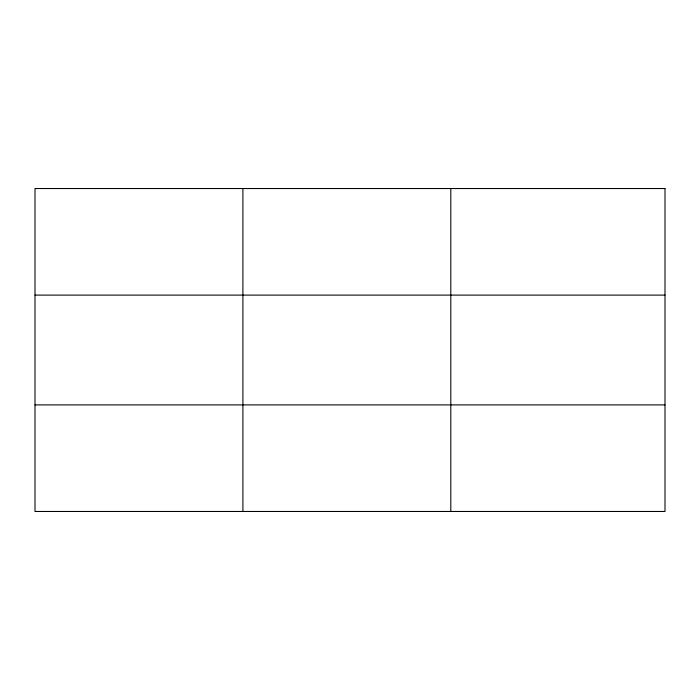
<?xml version="1.0" encoding="UTF-8"?>
<svg xmlns="http://www.w3.org/2000/svg" width="700" height="700" viewBox="0 0 700 700"><rect width="100%" height="100%" fill="white"/><g stroke="black" fill="none" stroke-linecap="round" stroke-linejoin="round"><path stroke-width="1.05" d="M242.9 511.472L242.9 188.528M450.8 511.472L450.8 188.528M35 295.102L665 295.102M35 404.898L665 404.898M665 188.528L665 511.472L35 511.472L35 188.528L665 188.528"/></g></svg>
